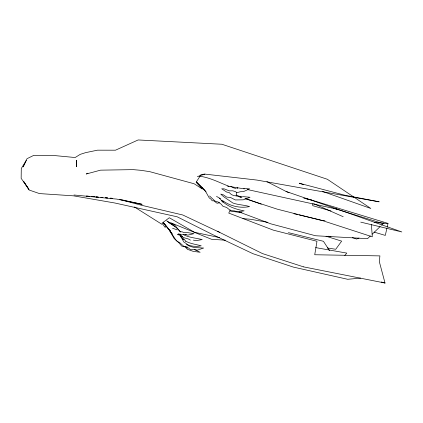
<?xml version="1.0" encoding="UTF-8"?>
<svg xmlns="http://www.w3.org/2000/svg" width="423" height="423" viewBox="0 0 423 423"><rect width="100%" height="100%" fill="white"/><g stroke="black" fill="none" stroke-linecap="round" stroke-linejoin="round"><path stroke-width="0.63" d="M312.75 203.701L312.734 205.673L330.987 210.987M165.372 225.073L165.219 227.532L162.062 223.148L169.306 217.75L194.554 232.312L219.579 237.599M87.979 173.192L86.223 174.006L100.531 170.157L133.187 169.634L140.632 170.284L149.62 171.627L194.178 183.778L202.226 188.928L202.331 187.712M181.002 237.039L180.431 235.897L180.595 234.162M236.706 192.544L236.177 195.738L241.158 197.367M237.345 188.716L237.557 187.442M386.871 228.457L385.29 235.405L374.144 232.105M387.156 227.193L388.018 223.402L311.984 200.201L303.719 198.038M179.199 234.141L178.781 235.051L178.728 233.834M230.281 209.893L228.748 213.076L273.295 230.138L316.986 241.274L314.728 254.746L379.912 255.894L379.304 261.583L385.025 283.045L303.619 266.881M344.771 255.513L346.797 253.102L315.627 247.603M370.326 235.986L367.513 238.672L315.5 235.743L270.773 223.825L238.175 211.595M372.203 234.194L380.177 226.585M381.583 225.242L383.925 223L374.101 222.583M359.021 238.027L356.605 239.048L352.259 237.567M178.458 234.046L177.512 234.405L179.791 234.104L181.562 234.834L186.072 234.437L185.692 234.411L187.796 235.146L193.967 233.67L187.844 232.634L183.82 232.55L182.107 231.815L180.33 231.804C176.661 227.273 171.426 224.121 166.651 220.769M197.345 176.629L204.912 174.107L256.883 180.066L379.182 201.819L344.713 195.193L299.225 183.201L303.582 184.74M219.495 202.744L217.073 203.273L213.869 200.83L212.182 200.777L210.876 199.043L209.263 197.953L205.245 190.815L196.394 182.102L204.219 189.911M222.524 202.083L223.735 201.819L221.425 200.867M239.032 211.722L244.161 210.86C235.035 209.216 225.29 205.837 219.558 198.149M204.912 174.107L201.126 174.461L196.15 182.223L202.226 188.928M239.957 197.028L243.828 196.679L250.014 197.287L243.188 199.83L235.336 199.942L230.387 197.425L226.791 197.139L223.127 194.712L220.737 194.088C224.296 197.663 228.721 199.92 232.724 202.934C238.212 205.012 244.013 204.806 249.602 206.593C240.132 208.47 230.133 206.202 222.403 200.454M360.592 278.133L347.653 279.286L293.276 267.077L252.975 253.705L212.61 234.585L177.137 216.788L114.945 203.019L73.496 195.838L39.476 193.586L29.134 190.022L23.635 181.467L28.976 189.43L21.15 178.342L21.282 168.497L26.316 160.375L23.101 166.879L27.024 158.683L33.824 155.331L54.541 155.569L75.146 157.53L80.243 154.353L85.636 152.64L97.496 150.176L115.511 150.191L138.136 139.955L221.879 144.248L327.328 179.262L370.849 208.481L322.268 191.333M388.018 223.402L382.662 223.503L333.546 208.206M324.97 220.489L321.036 220.32L277.276 209.168L244.896 198.588M243.701 188.457L249.591 188.843L243.495 191.603L240.19 191.762L236.959 192.677L235.495 191.688L232.803 190.81L229.324 190.858L224.01 188.832L221.715 188.801L226.823 192.148L228.928 192.391L231.529 194.649L233.919 195.622L236.51 195.934M225.311 240.195L211.537 239.281L170.903 222.836M242.86 218.643L250.585 219.267L267.875 222.345M73.977 194.998L116.864 199.106L142.123 204.304L121.776 199.82M94.35 196.764L91.061 196.478L94.329 196.774M96.322 196.933L98.289 197.102L95.64 196.891M102.889 197.504L100.923 197.33L102.863 197.52M105.517 197.731L107.49 197.901M110.778 198.186L112.09 198.297M105.491 197.753L107.458 197.922M110.086 198.154L112.053 198.324M230.419 211.13L241.93 212.69M327.28 247.968L335.74 249.279L341.647 241.131L326.001 236.208M227.484 186.136L244.346 188.885M193.38 240.121L196.224 240.608L202.231 239.587C195.833 237.99 189.197 237.668 183.307 234.617M305.073 198.524L311.513 199.915M247.555 189.589L338.083 209.396L401.85 231.957L360.74 222.133M199.143 176.132C209.856 177.454 219.177 182.54 229.07 186.326M328.348 236.203L330.913 236.774M293.9 213.726L297.723 214.625M298.998 214.921L320.676 220.018L372.298 236.801L371.415 224.645M236.272 188.515L233.681 187.897L230.799 186.342M288.401 232.645L323.447 241.295L329.543 250.659M237.721 211.77L234.162 210.866L230.598 210.649L226.596 207.429L222.963 206.313L221.208 204.219L218.527 202.183L214.868 200.988L209.559 195.981M119.73 199.497L141.668 205.298L182.784 214.995L219.875 232.481L217.596 231.217M381.303 281.961L385.02 283.045M303.598 266.876L262.487 253.589L219.881 232.486M266.897 181.652L286.07 191.455L338.083 209.396M172.584 228.24L177.126 229.853M236.071 195.082L241.607 197.081M245.911 198.641L261.287 204.193M286.07 191.455L289.078 192.788M313.718 203.685L343.169 216.713M167.566 221.62L174.63 224.904L180.357 231.92M186.622 244.23C191.117 246.561 196.32 246.799 201.216 245.821C195.87 244.304 190.292 243.807 185.507 241.068M194.363 249.475L200.142 252.277L193.168 251.352L187.373 249.29L185.184 246.895L181.763 246.16L178.971 242.85L174.197 238.609L168.708 229.065L163.378 222.715L172.298 233.829M180.415 235.717L182.466 236.711L180.78 235.606C183.212 238.773 187.511 237.721 190.398 240.116M216.507 196.378L220.457 198.673M134.392 206.953L161.972 224.333M168.618 222.482L174.752 226.347M185.686 246.868L187.611 248.222M196.277 182.038L206.043 191.836M163.368 222.842L170.369 231.016M180.431 235.897L182.858 238.889L183.545 239.238L182.435 238.672L184.439 239.434L185.544 241.253M170.347 231.127L168.708 229.065L175.688 239.73L177.29 241.464L179.421 242.442L183.762 246.265L187.125 246.974L190.741 249.766L194.094 249.623L197.583 250.099L203.648 248.031L194.4 247.555L190.112 246.376L187.722 245.176L186.083 243.431L183.894 242.078L179.616 234.4M179.41 234.479L180.658 236.563M89.75 196.362L86.466 196.082L89.734 196.372M76.658 166.678L76.431 160.275L76.658 166.678"/></g></svg>
